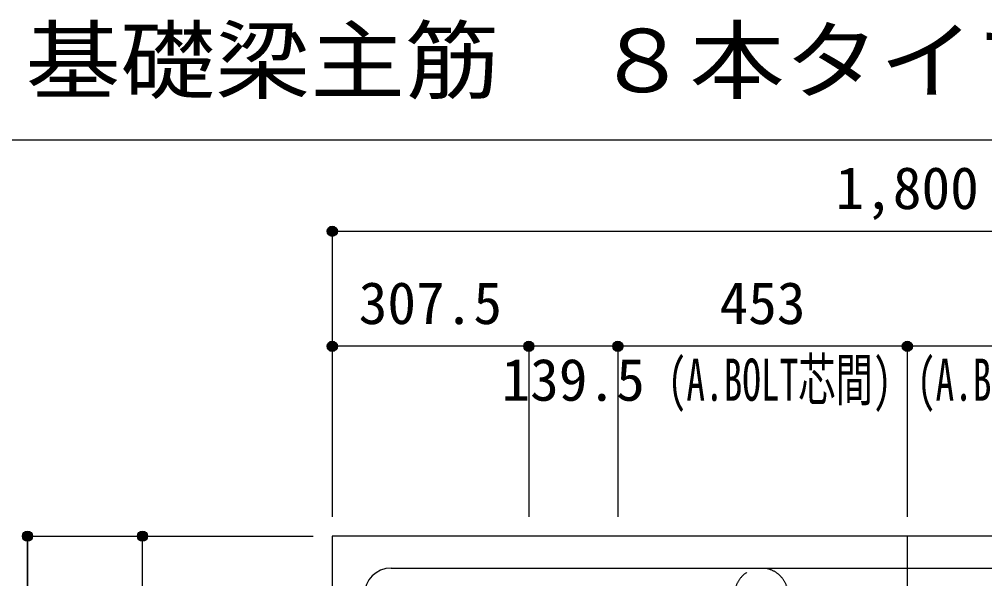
# Model space of a CAD drawing. Units: millimetres at full size, sheet at 1:30; details may follow other scales. Extents: x -5973 to 5954, y -4195 to 4201.
# Drawn here: x -837 to 674, y -909 to -33 of the extents above; entities that cross this region are included whole.
import ezdxf
from ezdxf.enums import TextEntityAlignment as Align

# ---------------------------------------------------------------- set-up
doc = ezdxf.new("R2010")
doc.units = ezdxf.units.MM
doc.header["$LTSCALE"] = 30
doc.header["$PDMODE"] = 32
doc.header["$PDSIZE"] = 15
doc.linetypes.add('CHAIN1', pattern=[8, 5, -1, 1, -1])
doc.linetypes.add('DASHED2', pattern=[3, 2, -1])
for name, color, linetype in [('0-1_躯体線', 2, 'Continuous'), ('0-4_フープ筋', 7, 'Continuous'), ('0-7_文字', 4, 'Continuous'), ('0-C', 7, 'DASHED2'), ('0-D_寸法', 4, 'Continuous'), ('6-7_文字', 7, 'Continuous'), ('F-0_枠', 6, 'Continuous')]:
    doc.layers.add(name, color=color, linetype=linetype)
doc.styles.add('ＭＳ ゴシック', font='')
doc.styles.get('ＭＳ ゴシック').set_extended_font_data('MS Gothic')

msp = doc.modelspace()

# ---------------------------------------------------------------- linework, layer by layer
at = {"layer": '0-1_躯体線'}
for p, q in [((1852.44, -842.16), (-347.56, -842.16)), ((-347.56, -842.16), (-347.56, -2642.16))]:
    msp.add_line(p, q, dxfattribs=at)
at = {"layer": '0-4_フープ筋'}
msp.add_line((-255.56, -892.16), (1360.44, -892.16), dxfattribs=at)
msp.add_arc((-255.56, -934.16), 42, 90, 180, dxfattribs=at)
at = {"layer": '0-C'}
msp.add_arc((323.94, -934.16), 42, 0, 180, dxfattribs=at)
at = {"layer": '0-D_寸法'}
for p, q in [((-347.56, -365.12), (-347.56, -545.12)), ((-347.56, -365.12), (-347.56, -545.12)), ((-347.56, -365.12), (1452.44, -365.12)), ((-347.56, -365.12), (1452.44, -365.12)), ((-347.56, -545.12), (-347.56, -812.16)), ((-347.56, -545.12), (-347.56, -812.16)), ((-40.06, -545.12), (-347.56, -545.12)), ((-347.56, -545.12), (-347.56, -812.16)), ((99.44, -545.12), (-40.06, -545.12)), ((-40.06, -545.12), (-40.06, -812.16)), ((-40.06, -545.12), (-40.06, -812.16)), ((552.44, -545.12), (99.44, -545.12)), ((99.44, -545.12), (99.44, -812.16)), ((1005.44, -545.12), (552.44, -545.12)), ((552.44, -545.12), (552.44, -812.16)), ((-824.6, -842.16), (-644.6, -842.16)), ((-824.6, -842.16), (-644.6, -842.16)), ((-824.6, -842.16), (-824.6, -2642.16)), ((-824.6, -2642.16), (-824.6, -842.16)), ((-644.6, -842.16), (-377.56, -842.16))]:
    msp.add_line(p, q, dxfattribs=at)
at = {"layer": '0-D_寸法', "linetype": 'CHAIN1'}
msp.add_line((552.44, -842.16), (552.44, -3042.16), dxfattribs=at)
at = {"layer": '0-D_寸法'}
msp.add_lwpolyline([(-644.6, -1318.66), (-644.6, -842.16), (-377.56, -842.16)], dxfattribs=at)
for centre, radius in [((-347.56, -365.12), 8), ((-347.56, -365.12), 7.2), ((-347.56, -365.12), 6.4), ((-347.56, -365.12), 5.6), ((-347.56, -365.12), 4.8), ((-347.56, -365.12), 4), ((-347.56, -365.12), 3.2), ((-347.56, -365.12), 2.4), ((-347.56, -365.12), 1.6), ((-347.56, -365.12), 0.8), ((-347.56, -545.12), 8), ((-347.56, -545.12), 7.2), ((-347.56, -545.12), 6.4), ((-347.56, -545.12), 5.6), ((-347.56, -545.12), 4.8), ((-347.56, -545.12), 4), ((-347.56, -545.12), 3.2), ((-347.56, -545.12), 2.4), ((-347.56, -545.12), 1.6), ((-40.06, -545.12), 8), ((-40.06, -545.12), 7.2), ((-40.06, -545.12), 6.4), ((-40.06, -545.12), 5.6), ((-40.06, -545.12), 4.8), ((-40.06, -545.12), 4), ((-40.06, -545.12), 3.2), ((-40.06, -545.12), 2.4), ((-40.06, -545.12), 1.6), ((99.44, -545.12), 8), ((99.44, -545.12), 7.2), ((99.44, -545.12), 6.4), ((99.44, -545.12), 5.6), ((99.44, -545.12), 4.8), ((99.44, -545.12), 4), ((99.44, -545.12), 3.2), ((99.44, -545.12), 2.4), ((99.44, -545.12), 1.6), ((552.44, -545.12), 8), ((552.44, -545.12), 7.2), ((552.44, -545.12), 6.4), ((552.44, -545.12), 5.6), ((552.44, -545.12), 4.8), ((552.44, -545.12), 4), ((552.44, -545.12), 3.2), ((552.44, -545.12), 2.4), ((552.44, -545.12), 1.6), ((-347.56, -545.12), 0.8), ((-40.06, -545.12), 0.8), ((99.44, -545.12), 0.8), ((552.44, -545.12), 0.8), ((-824.6, -842.16), 8), ((-824.6, -842.16), 7.2), ((-824.6, -842.16), 6.4), ((-824.6, -842.16), 5.6), ((-824.6, -842.16), 4.8), ((-824.6, -842.16), 4), ((-824.6, -842.16), 3.2), ((-824.6, -842.16), 2.4), ((-824.6, -842.16), 1.6), ((-824.6, -842.16), 0.8), ((-644.6, -842.16), 8), ((-644.6, -842.16), 7.2), ((-644.6, -842.16), 6.4), ((-644.6, -842.16), 5.6), ((-644.6, -842.16), 4.8), ((-644.6, -842.16), 4), ((-644.6, -842.16), 3.2), ((-644.6, -842.16), 2.4), ((-644.6, -842.16), 1.6), ((-644.6, -842.16), 0.8)]:
    msp.add_circle(centre, radius, dxfattribs=at)
at = {"layer": '0-D_寸法', "color": 7}
for p in [(-347.56, -365.12), (-347.56, -365.12), (-347.56, -545.12), (-347.56, -545.12), (-40.06, -545.12), (-40.06, -545.12), (99.44, -545.12), (99.44, -545.12), (552.44, -545.12), (552.44, -545.12), (-824.6, -842.16), (-644.6, -842.16), (-644.6, -842.16)]:
    msp.add_point(p, dxfattribs=at)
at = {"layer": 'F-0_枠', "color": 2}
msp.add_line((-5972.88, -222.05), (3723.6, -222.05), dxfattribs=at)

# ---------------------------------------------------------------- texts
at = {"layer": '0-7_文字', "style": 'ＭＳ ゴシック', "width": 0.65}
for p in [(177.44, -650.12), (567.44, -650.12)]:
    msp.add_text('(A.BOLT芯間)', height=65.98, dxfattribs=at).set_placement(p, align=Align.BOTTOM_LEFT)
at = {"layer": '0-D_寸法', "style": 'ＭＳ ゴシック'}
for s, p in [('1,800', (439.94, -350.12)), ('307.5', (-306.31, -530.12)), ('453', (258.44, -530.12)), ('139.5', (-82.81, -650.12))]:
    msp.add_text(s, height=65.98, dxfattribs=at).set_placement(p, align=Align.BOTTOM_LEFT)
at = {"layer": '6-7_文字', "color": 2, "style": 'ＭＳ ゴシック', "width": 1.1}
msp.add_text('\u3000\u3000基礎梁主筋\u3000８本タイプ', height=98.97, dxfattribs=at).set_placement((-1124.64, -177.05), align=Align.BOTTOM_LEFT)

doc.saveas('drawing.dxf')
